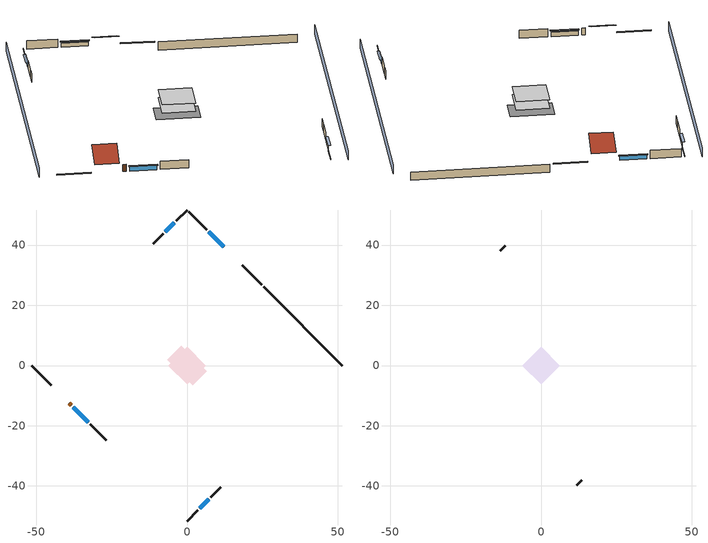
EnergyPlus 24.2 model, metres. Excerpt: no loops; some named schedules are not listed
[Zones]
conditioned space
 floor adiabatic (AdiabaticFloorConstruction): -6.28,0 0,6.28 6.28,0 0,-6.28 z0.3
 floor foundation (Slab1 construction): -6.55,1.87 -1.87,6.55 6.55,-1.87 1.87,-6.55 z-2.13
 wall outside (RimJoist1 construction): 24.76,26.86 18.27,33.35 z0.3:0.61
 wall outside (RimJoist2 construction): 0,-51.63 3.6,-48.03 z0.3:0.61
 wall outside (RimJoist3 construction): -51.63,0 -45.14,-6.49 z0.3:0.61
 wall outside (RimJoist4 construction): 0,51.63 -3.6,48.03 z0.3:0.61
 wall outside (AdiabaticWallConstruction 1): -39.13,-12.5 -38.48,-13.14 z0.3:2.34
 wall outside (AdiabaticWallConstruction): 12.27,39.36 7.21,44.42 / -37.83,-13.8 -32.77,-18.85 z0.3:1.52; 4.26,-47.37 7.29,-44.34 / -4.26,47.37 -7.29,44.34 z0.3:1.43
 wall outside (Wall1 construction): 6.55,45.07 0.66,50.97 z0.3:2.74
 wall outside (Wall2 construction): 7.95,-43.68 11.22,-40.4 z0.3:2.74
 wall outside (Wall3 construction): -32.12,-19.51 -26.76,-24.87 z0.3:2.74
 wall outside (Wall4 construction): -7.95,43.68 -11.22,40.4 z0.3:2.74
 wall foundation (FoundationWall1 construction): 51.63,0 25.42,26.21 z-2.13:0.3
 window (WindowConstruction): 12.27,39.36 7.21,44.42 z0.3:1.52
 window (WindowConstruction 1): 4.26,-47.37 7.29,-44.34 z0.3:1.43
 window (WindowConstruction 2): -37.83,-13.8 -32.77,-18.85 z0.3:1.52
 window (WindowConstruction 3): -4.26,47.37 -7.29,44.34 z0.3:1.43
 door (Door): -39.13,-12.5 -38.48,-13.14 z0.3:2.34
 ceiling adiabatic (AdiabaticFloorConstruction): 0,-6.28 6.28,0 0,6.28 -6.28,0 z0.3
attic - vented
 floor to conditioned space (Floor1 construction Reversed): -6.28,0 0,6.28 6.28,0 0,-6.28 z2.74
 wall outside (Wall5 construction): 11.88,-39.75 13.47,-38.16 z0.3:2.74
 wall outside (Wall6 construction): -11.88,39.75 -13.47,38.16 z0.3:2.74
 roof outside (Roof1 construction): 12.92,38.7,2.74 8.72,34.5,5.71 13.42,29.81,5.71 17.62,34.01,2.74
 roof outside (Roof2 construction): -39.79,-11.84,2.74 -35.59,-7.64,5.71 -40.28,-2.94,5.71 -44.48,-7.14,2.74
shading: 3.23,-54.86 54.86,-3.23 / -3.23,54.86 -54.86,3.23 z0:2.74; 7,44.63 12.48,39.15 12.91,39.58 7.43,45.06 z1.83; 7.51,-44.12 4.04,-47.59 4.47,-48.02 7.94,-44.55 z1.74; -32.56,-19.07 -38.04,-13.58 -38.47,-14.02 -32.99,-19.5 z1.83; -7.51,44.12 -4.04,47.59 -4.47,48.02 -7.94,44.55 z1.74
[Building]
Building 1: Terrain=Suburbs
[Site:Location]
Portland Intl Arpt_OR: Latitude {deg}=45.59; Longitude {deg}=-122.6; Time Zone {hr}=-8; Elevation {m}=33; Keep Site Location Information=Yes
[Site:GroundTemperature:Shallow]
10.2558, 8.96328, 8.85977, 9.47314, 11.9355, 14.3863, 16.5111, 17.8571, 17.9714, 16.8767, 14.8061, 12.4304
[Site:WaterMainsTemperature]
Calculation Method=Schedule; Temperature Schedule=mains temperature schedule
[Material] Roughness=Rough; Thermal Absorptance=0.9
Name | Thickness {m} | Conductivity {W/m-K} | Density {kg/m3} | Specific Heat {J/kg-K} | Solar Absorptance | Visible Absorptance
asphalt or fiberglass shingles | 0.00635 | 0.162714 | 1121.4 | 1465.45 | 0.85 | 0.85
ceiling loosefill ins | 0.0846667 | 0.0480833 | 16.02 | 1046.75 | 0.7 | 0.7
ceiling stud and cavity | 0.1397 | 0.302811 | 65.682 | 1177.47 | 0.7 | 0.7
concrete 4.0 in. | 0.1016 | 1.803125 | 2242.8 | 837.4 | 0.7 | 0.7
concrete 8.0 in. | 0.2032 | 1.803125 | 2242.8 | 837.4 | 0.7 | 0.7
door material | 0.04445 | 0.0612267 | 512.64 | 1214.23 | 0.7 | 0.7
floor covering | 0.0127 | 0.0450781 | 54.468 | 1339.84 | 0.9 | 0.9
floor covering 1 | 0.0127 | 0.0433444 | 54.468 | 1339.84 | 0.6 | 0.6
floor rigid ins; wall rigid ins | 0.512978 | 0.029427 | 32.04 | 1214.23 | 0.7 | 0.7
floor stud and cavity | 0.1397 | 1.75129 | 37.0049 | 1207.88 | 0.7 | 0.7
furniture material conditioned space 1 | 0.1524 | 0.115458 | 640.8 | 1214.23 | 0.6 | 0.6
gypsum board | 0.0127 | 0.160291 | 801 | 837.4 | 0.6 | 0.6
gypsum board 1 | 0.0127 | 0.160291 | 801 | 837.4 | 0.7 | 0.7
osb sheathing 0.5 in. | 0.0127 | 0.115458 | 512.64 | 1214.23 | 0.6 | 0.6
osb sheathing 0.5 in. 1 | 0.0127 | 0.115458 | 512.64 | 1214.23 | 0.7 | 0.7
osb sheathing 0.75 in. | 0.01905 | 0.115458 | 512.64 | 1214.23 | 0.7 | 0.7
rim joist stud and cavity | 0.0508 | 0.178688 | 50.32683 | 1063.81 | 0.6 | 0.6
roof rigid ins | 0.00281632 | 0.029427 | 32.04 | 1214.23 | 0.7 | 0.7
wall stud and cavity | 0.1397 | 0.550994 | 139.0536 | 1170.24 | 0.7 | 0.7
wall stud and cavity 1 | 0.1397 | 0.727959 | 139.0536 | 1170.24 | 0.6 | 0.6
wall stud and cavity 2 | 0.0889 | 0.380278 | 52.3479 | 1209.89 | 0.7 | 0.7
wall stud and cavity 3 | 0.0889 | 0.391764 | 83.0341 | 1211.67 | 0.7 | 0.7
wood siding | 0.0254 | 0.102417 | 544.68 | 1172.36 | 0.85 | 0.85
wood siding 1; wood siding 2 | 0.0254 | 0.102417 | 544.68 | 1172.36 | 0.7 | 0.7
[WindowMaterial:SimpleGlazingSystem]
WindowMaterial: U-Factor {W/m2-K}=2.78222; Solar Heat Gain Coefficient=0.56
[Construction]
AdiabaticFloorConstruction: floor stud and cavity, floor rigid ins, osb sheathing 0.75 in., floor covering 1
AdiabaticWallConstruction: wood siding 1, wall rigid ins, wall stud and cavity 2, gypsum board
AdiabaticWallConstruction 1: wood siding 2, wall rigid ins, wall stud and cavity 2, gypsum board
Door: door material
Floor1 construction Reversed: gypsum board, ceiling stud and cavity, ceiling loosefill ins
FoundationWall1 construction: concrete 8.0 in., gypsum board 1
furniture construction conditioned space 1: furniture material conditioned space 1
PartitionWallConstruction: gypsum board, wall stud and cavity 3, gypsum board
RimJoist1 construction; RimJoist2 construction; RimJoist3 construction; RimJoist4 construction: wood siding, rim joist stud and cavity
Roof1 construction; Roof2 construction: asphalt or fiberglass shingles, roof rigid ins, osb sheathing 0.5 in.
Slab1 construction: concrete 4.0 in., floor covering
Wall1 construction; Wall2 construction; Wall3 construction; Wall4 construction: wood siding, osb sheathing 0.5 in. 1, wall stud and cavity, gypsum board
Wall5 construction; Wall6 construction: wood siding, osb sheathing 0.5 in. 1, wall stud and cavity 1
WindowConstruction; WindowConstruction 1; WindowConstruction 2; WindowConstruction 3: WindowMaterial
[Zone] Multiplier=1; Part of Total Floor Area=Yes
Name | Volume {m3}
attic - vented | 52.212
conditioned space | 384.656
[Space]
Name | Zone | Volume {m3}
attic - vented 1 | attic - vented | 52.212
conditioned space 1 | conditioned space | 384.656
[ZoneInfiltration:EffectiveLeakageArea]
infil attic - vented 1: Zone or Space=attic - vented 1; Schedule=Always On Discrete; Effective Air Leakage Area {cm2}=2628.89; Stack Coefficient=0.000138095; Wind Coefficient=3.40344e-05
[ZoneMixing]
whole house fan mix: Zone or Space=attic - vented; Schedule=Always On Continuous; Design Flow Rate Calculation Method=Flow/Zone; Design Flow Rate {m3/s}=0; Source Zone or Space=conditioned space
[SurfaceProperty:ExposedFoundationPerimeter]
Slab1: Exposed Perimeter Calculation Method=TotalExposedPerimeter; Total Exposed Perimeter {m}=37.06368
[SurfaceProperty:IncidentSolarMultiplier] Incident Solar Multiplier=1; Incident Solar Multiplier Schedule=trans schedule winter=0.85 summer=0.7
Window1; Window2; Window3; Window4
[InternalMass] Zone or ZoneList=conditioned space; Space or SpaceList=conditioned space 1
Name | Construction | Surface Area {m2}
furniture mass conditioned space 1 | furniture construction conditioned space 1 | 63.09974
partition wall mass | PartitionWallConstruction | 157.749
[Lights]
interior lighting: Zone or ZoneList or Space or SpaceList=conditioned space 1; Schedule=lighting_interior; Design Level Calculation Method=LightingLevel; Lighting Level {W}=333.646; Return Air Fraction=0; Fraction Radiant=0.6; Fraction Visible=0.2; Fraction Replaceable=1
[People]
occupants: Zone or ZoneList or Space or SpaceList=conditioned space 1; Number of People Schedule=occupants; Number of People Calculation Method=People; Number of People=4; Fraction Radiant=0.314171; Sensible Heat Fraction=0.56303; Activity Level Schedule=occupants activity schedule; Carbon Dioxide Generation Rate {m3/s-W}=0; Enable ASHRAE 55 Comfort Warnings=No; Mean Radiant Temperature Calculation Type=EnclosureAveraged
[ElectricEquipment] Zone or ZoneList or Space or SpaceList=conditioned space 1; Design Level Calculation Method=EquipmentLevel
Name | Schedule | Design Level {W} | Fraction Latent | Fraction Radiant | Fraction Lost
ceiling fan | ceiling_fan | 16.8597 | 0 | 0.558 | 0
clothes dryer | clothes_dryer | 8615.05 | 0.015 | 0.081 | 0.85
clothes washer | clothes_washer | 432.185 | 0.03 | 0.162 | 0.7
cooking range | cooking_range | 91.1181 | 0.16 | 0.384 | 0.2
dishwasher | dishwasher | 629.814 | 0.3 | 0.18 | 0.4
freezer | freezer schedule | 194.914 | 0 | 0.6 | 0
fridge | fridge schedule | 54.7945 | 0 | 0.6 | 0
mech vent bath fan 0 | mech vent bath fan 0 schedule | 30 | 0 | 0 | 1
mech vent house fan | mech vent house fan schedule | 0 | 0 | 0 | 1
mech vent house fan cfis | mech vent house fan cfis schedule | 0 | 0 | 0 | 0
mech vent range fan 0 | mech vent range fan 0 schedule | 30 | 0 | 0 | 1
misc plug loads | plug_loads_other | 415.796 | 0.021 | 0.558 | 0.049
misc tv | plug_loads_tv | 922.6 | 0 | 0.6 | 0
whole house fan | Always On Discrete | 0 | 0 | 0 | 1
[OtherEquipment] Zone or ZoneList or Space or SpaceList=conditioned space 1; Design Level Calculation Method=EquipmentLevel
Name | Fuel Type | Schedule | Design Level {W} | Fraction Latent | Fraction Radiant | Fraction Lost
clothes dryer 1 | Electricity | clothes_dryer | 0 | 0.015 | 0.081 | 0.85
cooking range 1 | NaturalGas | cooking_range | 2670.41 | 0.16 | 0.384 | 0.2
general water use latent | None | general water use schedule | 81.0615 | 1 | 0 | 0
general water use sensible | None | general water use schedule | -79.8895 | 0 | 0.6 | 0
mech vent house fan latent load; water heater lat | None | Always On Discrete | 0 | 1 | 0 | 0
mech vent house fan sensible load; water heater sens | None | Always On Discrete | 0 | 0 | 0 | 0
water heater energy adjustment1 | Electricity | Always On Discrete | 0.01 | 0 | 0 | 1
[ZoneInfiltration:DesignFlowRate] Zone or ZoneList or Space or SpaceList=conditioned space 1; Schedule=Always On Discrete; Design Flow Rate Calculation Method=Flow/Zone; Design Flow Rate {m3/s}=0
infil flow; natural vent flow; whole house fan flow
[AvailabilityManager:Scheduled]
central ac and furnace airloop Availability Manager: Schedule=Always On Discrete
[WaterUse:Equipment]
dishwasher: Peak Flow Rate {m3/s}=1.1909e-05; Flow Rate Fraction Schedule=hot_water_dishwasher
[Foundation:Kiva]
Foundation Kiva 1: Initial Indoor Air Temperature {C}=16.6667; Wall Height Above Grade {m}=0.3048; Wall Depth Below Slab {m}=0.2032
[Foundation:Kiva:Settings]
Soil Conductivity {W/m-K}=1.3848; Soil Density {kg/m3}=1842.3; Soil Specific Heat {J/kg-K}=418.7; Ground Solar Absorptivity=0.9; Ground Thermal Absorptivity=0.9; Ground Surface Roughness {m}=0.03; Far-Field Width {m}=40; Deep-Ground Boundary Condition=ZeroFlux; Deep-Ground Depth {m}=40; Minimum Cell Dimension {m}=0.2; Maximum Cell Growth Coefficient=3; Simulation Timestep=Timestep
[Exterior:Lights]
exterior lighting: Schedule=exterior lighting schedule; Design Level {W}=7.09205
[EnergyManagementSystem:GlobalVariable]
central_ac_and_furnace_airloop_Fan_RTF
infil_program_Qfan
infil_program_Qinf
natural_vent_program_Qnv
natural_vent_program_Qwhf
[EnergyManagementSystem:Sensor]
Name | Output:Variable or Output:Meter Index Key | Output:Variable or Output:Meter
airflow_gain | infil flow | Infiltration Sensible Heat Gain Energy
airflow_gain_1 | natural vent flow | Infiltration Sensible Heat Gain Energy
airflow_gain_2 | whole house fan flow | Infiltration Sensible Heat Gain Energy
airflow_loss | infil flow | Infiltration Sensible Heat Loss Energy
airflow_loss_1 | natural vent flow | Infiltration Sensible Heat Loss Energy
airflow_loss_2 | whole house fan flow | Infiltration Sensible Heat Loss Energy
clg_load_cond |  | Cooling:EnergyTransfer:Zone:CONDITIONED SPACE
clg_sp_s; clg_sp_s_1 | cooling setpoint | Schedule Value
clothes_dryer_exhaust_0_sch_s | clothes_dryer | Schedule Value
cool_season | cooling season schedule | Schedule Value
htg_load_cond |  | Heating:EnergyTransfer:Zone:CONDITIONED SPACE
htg_sp_s; htg_sp_s_1 | heating setpoint | Schedule Value
ig_ee_conv | ceiling fan | Electric Equipment Convective Heating Energy
ig_ee_conv_1 | clothes dryer | Electric Equipment Convective Heating Energy
ig_ee_conv_3 | cooking range | Electric Equipment Convective Heating Energy
ig_ee_conv_4 | dishwasher | Electric Equipment Convective Heating Energy
ig_ee_conv_5 | freezer | Electric Equipment Convective Heating Energy
ig_ee_conv_6 | fridge | Electric Equipment Convective Heating Energy
ig_ee_conv_7 | misc plug loads | Electric Equipment Convective Heating Energy
ig_ee_conv_8 | misc tv | Electric Equipment Convective Heating Energy
ig_ee_conv_9 | whole house fan | Electric Equipment Convective Heating Energy
ig_ee_rad | ceiling fan | Electric Equipment Radiant Heating Energy
ig_ee_rad_1 | clothes dryer | Electric Equipment Radiant Heating Energy
ig_ee_rad_3 | cooking range | Electric Equipment Radiant Heating Energy
ig_ee_rad_4 | dishwasher | Electric Equipment Radiant Heating Energy
ig_ee_rad_5 | freezer | Electric Equipment Radiant Heating Energy
ig_ee_rad_6 | fridge | Electric Equipment Radiant Heating Energy
ig_ee_rad_7 | misc plug loads | Electric Equipment Radiant Heating Energy
ig_ee_rad_8 | misc tv | Electric Equipment Radiant Heating Energy
ig_ee_rad_9 | whole house fan | Electric Equipment Radiant Heating Energy
ig_lgt_conv | interior lighting | Lights Convective Heating Energy
ig_lgt_rad | interior lighting | Lights Radiant Heating Energy
ig_lgt_vis | interior lighting | Lights Visible Radiation Heating Energy
ig_oe_conv | clothes dryer 1 | Other Equipment Convective Heating Energy
ig_oe_conv_1 | cooking range 1 | Other Equipment Convective Heating Energy
ig_oe_conv_2 | general water use latent | Other Equipment Convective Heating Energy
ig_oe_conv_3 | general water use sensible | Other Equipment Convective Heating Energy
ig_oe_conv_4 | water heater energy adjustment1 | Other Equipment Convective Heating Energy
ig_oe_conv_5 | water heater lat | Other Equipment Convective Heating Energy
ig_oe_conv_6 | water heater sens | Other Equipment Convective Heating Energy
ig_oe_rad | clothes dryer 1 | Other Equipment Radiant Heating Energy
ig_oe_rad_1 | cooking range 1 | Other Equipment Radiant Heating Energy
ig_oe_rad_2 | general water use latent | Other Equipment Radiant Heating Energy
ig_oe_rad_3 | general water use sensible | Other Equipment Radiant Heating Energy
ig_oe_rad_4 | water heater energy adjustment1 | Other Equipment Radiant Heating Energy
ig_oe_rad_5 | water heater lat | Other Equipment Radiant Heating Energy
ig_oe_rad_6 | water heater sens | Other Equipment Radiant Heating Energy
ig_ppl_conv | occupants | People Convective Heating Energy
ig_ppl_rad | occupants | People Radiant Heating Energy
im_conv | furniture mass conditioned space 1 | Surface Inside Face Convection Heat Gain Energy
im_conv_1 | partition wall mass | Surface Inside Face Convection Heat Gain Energy
im_ig | furniture mass conditioned space 1 | Surface Inside Face Internal Gains Radiation Heat Gain Energy
im_ig_1 | partition wall mass | Surface Inside Face Internal Gains Radiation Heat Gain Energy
im_lgt | furniture mass conditioned space 1 | Surface Inside Face Lights Radiation Heat Gain Energy
im_lgt_1 | partition wall mass | Surface Inside Face Lights Radiation Heat Gain Energy
im_sol | furniture mass conditioned space 1 | Surface Inside Face Solar Radiation Heat Gain Energy
im_sol_1 | partition wall mass | Surface Inside Face Solar Radiation Heat Gain Energy
im_surf | furniture mass conditioned space 1 | Surface Inside Face Net Surface Thermal Radiation Heat Gain Energy
im_surf_1 | partition wall mass | Surface Inside Face Net Surface Thermal Radiation Heat Gain Energy
mech_vent_bath_fan_0_sch_s | mech vent bath fan 0 schedule | Schedule Value
mech_vent_range_fan_0_sch_s | mech vent range fan 0 schedule | Schedule Value
mv_conv | mech vent bath fan 0 | Electric Equipment Convective Heating Energy
mv_conv_1 | mech vent house fan | Electric Equipment Convective Heating Energy
mv_conv_2 | mech vent house fan cfis | Electric Equipment Convective Heating Energy
mv_conv_3 | mech vent range fan 0 | Electric Equipment Convective Heating Energy
mv_conv_4 | mech vent house fan latent load | Other Equipment Convective Heating Energy
mv_conv_5 | mech vent house fan sensible load | Other Equipment Convective Heating Energy
mv_rad | mech vent bath fan 0 | Electric Equipment Radiant Heating Energy
mv_rad_1 | mech vent house fan | Electric Equipment Radiant Heating Energy
mv_rad_2 | mech vent house fan cfis | Electric Equipment Radiant Heating Energy
mv_rad_3 | mech vent range fan 0 | Electric Equipment Radiant Heating Energy
mv_rad_4 | mech vent house fan latent load | Other Equipment Radiant Heating Energy
mv_rad_5 | mech vent house fan sensible load | Other Equipment Radiant Heating Energy
natural_vent_s | natural vent schedule | Schedule Value
out_pb_s |  | Site Outdoor Air Barometric Pressure
out_wt_s |  | Site Outdoor Air Humidity Ratio
site_vw_s |  | Site Wind Speed
ss_back_out | Window1 | Surface Window Shortwave from Zone Back Out Window Heat Transfer Rate
ss_back_out_1 | Window2 | Surface Window Shortwave from Zone Back Out Window Heat Transfer Rate
ss_back_out_2 | Window3 | Surface Window Shortwave from Zone Back Out Window Heat Transfer Rate
ss_back_out_3 | Window4 | Surface Window Shortwave from Zone Back Out Window Heat Transfer Rate
ss_conv | Door1 | Surface Inside Face Convection Heat Gain Energy
ss_conv_1 | Window1 | Surface Inside Face Convection Heat Gain Energy
ss_conv_2 | Window2 | Surface Inside Face Convection Heat Gain Energy
ss_conv_3 | Window3 | Surface Inside Face Convection Heat Gain Energy
ss_conv_4 | Window4 | Surface Inside Face Convection Heat Gain Energy
ss_ig | Door1 | Surface Inside Face Internal Gains Radiation Heat Gain Energy
ss_ig_1 | Window1 | Surface Inside Face Internal Gains Radiation Heat Gain Energy
ss_ig_2 | Window2 | Surface Inside Face Internal Gains Radiation Heat Gain Energy
ss_ig_3 | Window3 | Surface Inside Face Internal Gains Radiation Heat Gain Energy
ss_ig_4 | Window4 | Surface Inside Face Internal Gains Radiation Heat Gain Energy
ss_lgt | Door1 | Surface Inside Face Lights Radiation Heat Gain Energy
ss_sol | Door1 | Surface Inside Face Solar Radiation Heat Gain Energy
ss_surf | Door1 | Surface Inside Face Net Surface Thermal Radiation Heat Gain Energy
ss_surf_1 | Window1 | Surface Inside Face Net Surface Thermal Radiation Heat Gain Energy
ss_surf_2 | Window2 | Surface Inside Face Net Surface Thermal Radiation Heat Gain Energy
ss_surf_3 | Window3 | Surface Inside Face Net Surface Thermal Radiation Heat Gain Energy
ss_surf_4 | Window4 | Surface Inside Face Net Surface Thermal Radiation Heat Gain Energy
ss_trans_in | Window1 | Surface Window Transmitted Solar Radiation Rate
ss_trans_in_1 | Window2 | Surface Window Transmitted Solar Radiation Rate
ss_trans_in_2 | Window3 | Surface Window Transmitted Solar Radiation Rate
ss_trans_in_3 | Window4 | Surface Window Transmitted Solar Radiation Rate
ss_trans_out | Window1 | Surface Inside Face Initial Transmitted Diffuse Transmitted Out Window Solar Radiation Rate
ss_trans_out_1 | Window2 | Surface Inside Face Initial Transmitted Diffuse Transmitted Out Window Solar Radiation Rate
ss_trans_out_2 | Window3 | Surface Inside Face Initial Transmitted Diffuse Transmitted Out Window Solar Radiation Rate
ss_trans_out_3 | Window4 | Surface Inside Face Initial Transmitted Diffuse Transmitted Out Window Solar Radiation Rate
s_conv | Floor1 | Surface Inside Face Convection Heat Gain Energy
s_conv_1 | FoundationWall1 | Surface Inside Face Convection Heat Gain Energy
s_conv_10 | Wall2 | Surface Inside Face Convection Heat Gain Energy
s_conv_11 | Wall3 | Surface Inside Face Convection Heat Gain Energy
s_conv_12 | Wall4 | Surface Inside Face Convection Heat Gain Energy
s_conv_2 | inferred conditioned ceiling | Surface Inside Face Convection Heat Gain Energy
s_conv_3 | inferred conditioned floor | Surface Inside Face Convection Heat Gain Energy
s_conv_4 | RimJoist1 | Surface Inside Face Convection Heat Gain Energy
s_conv_5 | RimJoist2 | Surface Inside Face Convection Heat Gain Energy
s_conv_6 | RimJoist3 | Surface Inside Face Convection Heat Gain Energy
s_conv_7 | RimJoist4 | Surface Inside Face Convection Heat Gain Energy
s_conv_8 | Slab1 | Surface Inside Face Convection Heat Gain Energy
s_conv_9 | Wall1 | Surface Inside Face Convection Heat Gain Energy
s_ig | Floor1 | Surface Inside Face Internal Gains Radiation Heat Gain Energy
s_ig_1 | FoundationWall1 | Surface Inside Face Internal Gains Radiation Heat Gain Energy
s_ig_10 | Wall2 | Surface Inside Face Internal Gains Radiation Heat Gain Energy
s_ig_11 | Wall3 | Surface Inside Face Internal Gains Radiation Heat Gain Energy
s_ig_12 | Wall4 | Surface Inside Face Internal Gains Radiation Heat Gain Energy
s_ig_2 | inferred conditioned ceiling | Surface Inside Face Internal Gains Radiation Heat Gain Energy
s_ig_3 | inferred conditioned floor | Surface Inside Face Internal Gains Radiation Heat Gain Energy
s_ig_4 | RimJoist1 | Surface Inside Face Internal Gains Radiation Heat Gain Energy
s_ig_5 | RimJoist2 | Surface Inside Face Internal Gains Radiation Heat Gain Energy
s_ig_6 | RimJoist3 | Surface Inside Face Internal Gains Radiation Heat Gain Energy
s_ig_7 | RimJoist4 | Surface Inside Face Internal Gains Radiation Heat Gain Energy
s_ig_8 | Slab1 | Surface Inside Face Internal Gains Radiation Heat Gain Energy
s_ig_9 | Wall1 | Surface Inside Face Internal Gains Radiation Heat Gain Energy
s_lgt | Floor1 | Surface Inside Face Lights Radiation Heat Gain Energy
s_lgt_1 | FoundationWall1 | Surface Inside Face Lights Radiation Heat Gain Energy
s_lgt_10 | Wall2 | Surface Inside Face Lights Radiation Heat Gain Energy
s_lgt_11 | Wall3 | Surface Inside Face Lights Radiation Heat Gain Energy
s_lgt_12 | Wall4 | Surface Inside Face Lights Radiation Heat Gain Energy
s_lgt_2 | inferred conditioned ceiling | Surface Inside Face Lights Radiation Heat Gain Energy
s_lgt_3 | inferred conditioned floor | Surface Inside Face Lights Radiation Heat Gain Energy
s_lgt_4 | RimJoist1 | Surface Inside Face Lights Radiation Heat Gain Energy
s_lgt_5 | RimJoist2 | Surface Inside Face Lights Radiation Heat Gain Energy
s_lgt_6 | RimJoist3 | Surface Inside Face Lights Radiation Heat Gain Energy
s_lgt_7 | RimJoist4 | Surface Inside Face Lights Radiation Heat Gain Energy
s_lgt_8 | Slab1 | Surface Inside Face Lights Radiation Heat Gain Energy
s_lgt_9 | Wall1 | Surface Inside Face Lights Radiation Heat Gain Energy
s_sol | Floor1 | Surface Inside Face Solar Radiation Heat Gain Energy
s_sol_1 | FoundationWall1 | Surface Inside Face Solar Radiation Heat Gain Energy
s_sol_10 | Wall2 | Surface Inside Face Solar Radiation Heat Gain Energy
s_sol_11 | Wall3 | Surface Inside Face Solar Radiation Heat Gain Energy
s_sol_12 | Wall4 | Surface Inside Face Solar Radiation Heat Gain Energy
s_sol_2 | inferred conditioned ceiling | Surface Inside Face Solar Radiation Heat Gain Energy
s_sol_3 | inferred conditioned floor | Surface Inside Face Solar Radiation Heat Gain Energy
s_sol_4 | RimJoist1 | Surface Inside Face Solar Radiation Heat Gain Energy
s_sol_5 | RimJoist2 | Surface Inside Face Solar Radiation Heat Gain Energy
s_sol_6 | RimJoist3 | Surface Inside Face Solar Radiation Heat Gain Energy
s_sol_7 | RimJoist4 | Surface Inside Face Solar Radiation Heat Gain Energy
s_sol_8 | Slab1 | Surface Inside Face Solar Radiation Heat Gain Energy
s_sol_9 | Wall1 | Surface Inside Face Solar Radiation Heat Gain Energy
s_surf | Floor1 | Surface Inside Face Net Surface Thermal Radiation Heat Gain Energy
s_surf_1 | FoundationWall1 | Surface Inside Face Net Surface Thermal Radiation Heat Gain Energy
s_surf_10 | Wall2 | Surface Inside Face Net Surface Thermal Radiation Heat Gain Energy
s_surf_11 | Wall3 | Surface Inside Face Net Surface Thermal Radiation Heat Gain Energy
s_surf_12 | Wall4 | Surface Inside Face Net Surface Thermal Radiation Heat Gain Energy
s_surf_2 | inferred conditioned ceiling | Surface Inside Face Net Surface Thermal Radiation Heat Gain Energy
s_surf_3 | inferred conditioned floor | Surface Inside Face Net Surface Thermal Radiation Heat Gain Energy
s_surf_4 | RimJoist1 | Surface Inside Face Net Surface Thermal Radiation Heat Gain Energy
s_surf_5 | RimJoist2 | Surface Inside Face Net Surface Thermal Radiation Heat Gain Energy
s_surf_6 | RimJoist3 | Surface Inside Face Net Surface Thermal Radiation Heat Gain Energy
s_surf_7 | RimJoist4 | Surface Inside Face Net Surface Thermal Radiation Heat Gain Energy
s_surf_8 | Slab1 | Surface Inside Face Net Surface Thermal Radiation Heat Gain Energy
s_surf_9 | Wall1 | Surface Inside Face Net Surface Thermal Radiation Heat Gain Energy
water_heater_T_set | water heater setpoint | Schedule Value
[EnergyManagementSystem:Actuator]
Name | Actuated Component Unique | Actuated Component Type | Actuated Component Control Type
fridge_schedule_act | fridge schedule | Schedule:Constant | Schedule Value
infil_flow_act | infil flow | Zone Infiltration | Air Exchange Flow Rate
mech_vent_house_fan_cfis_act | mech vent house fan cfis | ElectricEquipment | Electricity Rate
mech_vent_house_fan_latent_load_act | mech vent house fan latent load | OtherEquipment | Power Level
mech_vent_house_fan_sensible_load_act | mech vent house fan sensible load | OtherEquipment | Power Level
natural_vent_flow_act | natural vent flow | Zone Infiltration | Air Exchange Flow Rate
water_heater_HPWHSchedOverride | water heater setpoint | Schedule:Constant | Schedule Value
water_heater_hpwh_ec_adj_act | water heater energy adjustment1 | OtherEquipment | Power Level
water_heater_lat_act | water heater lat | OtherEquipment | Power Level
water_heater_LESchedOverride | water heater BottomElementSetpoint | Schedule:Constant | Schedule Value
water_heater_sens_act | water heater sens | OtherEquipment | Power Level
water_heater_UESchedOverride | water heater TopElementSetpoint | Schedule:Constant | Schedule Value
whole_house_fan_act | whole house fan | ElectricEquipment | Electricity Rate
whole_house_fan_flow_act | whole house fan flow | Zone Infiltration | Air Exchange Flow Rate
